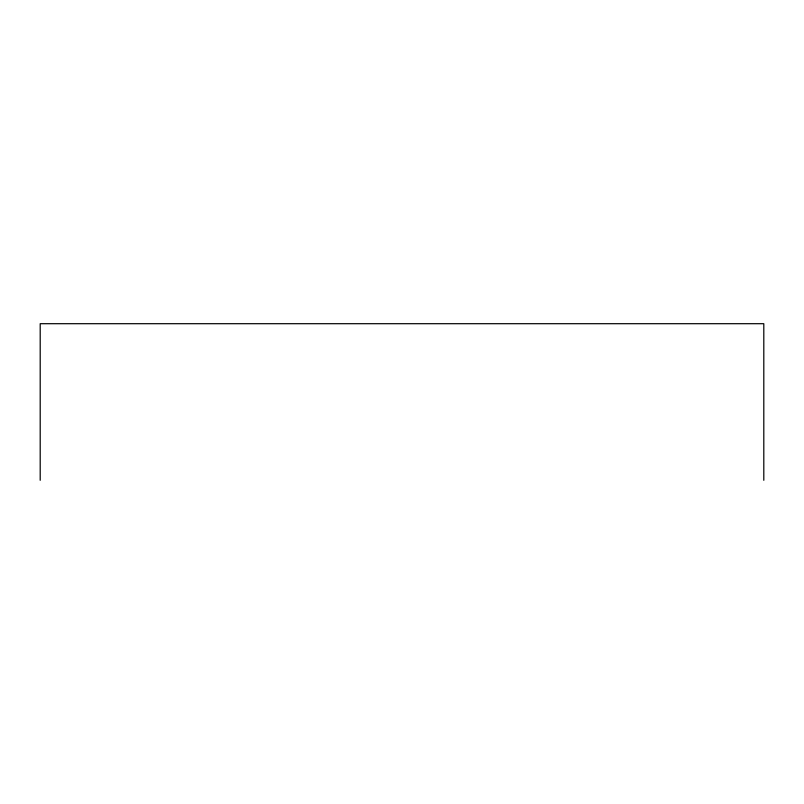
<?xml version="1.0" encoding="UTF-8"?>
<svg xmlns="http://www.w3.org/2000/svg" width="804" height="804" viewBox="0 0 804 804"><rect width="100%" height="100%" fill="white"/><g stroke="black" fill="none" stroke-linecap="round" stroke-linejoin="round"><path stroke-width="1.21" d="M763.8 480.3L763.8 323.7L40.2 323.7L40.2 480.3"/></g></svg>
